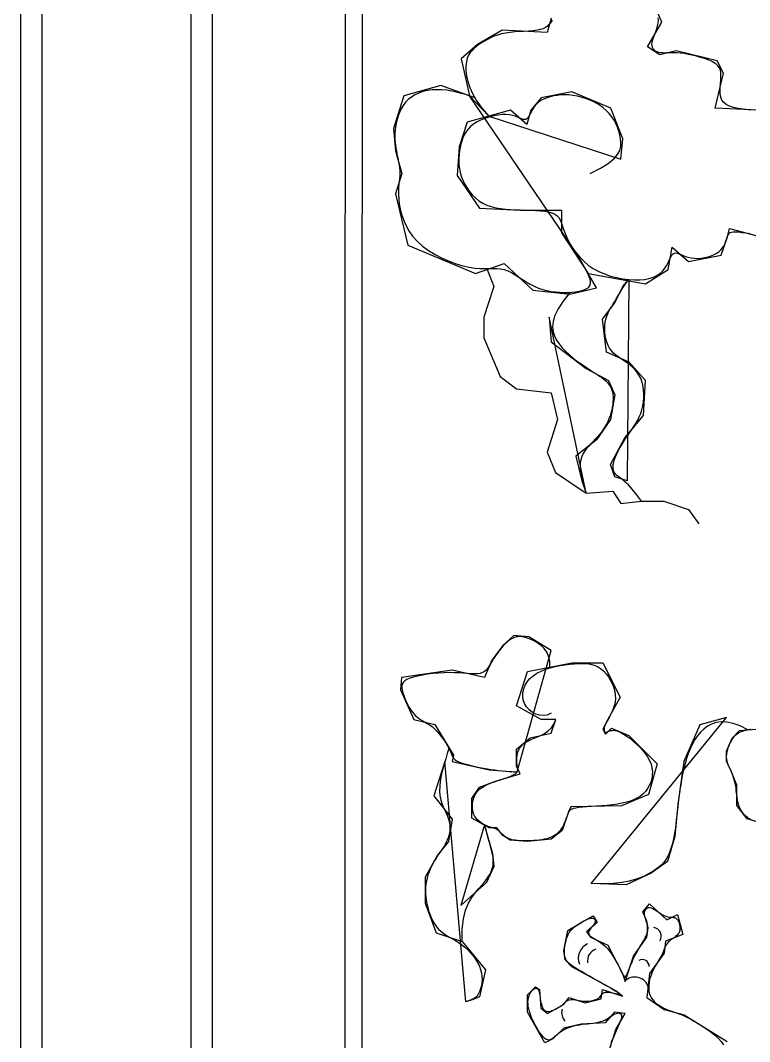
# Model space of a CAD drawing. Header units: metres. Extents: x -1226 to -815, y -1 to 952.
# Drawn here: x -1213.6 to -1082.1, y 375.6 to 559.9 of the extents above; entities that cross this region are included whole.
import ezdxf

# ---------------------------------------------------------------- set-up
doc = ezdxf.new("R2010")
doc.units = ezdxf.units.M
for name, color, linetype in [('3', 3, 'Continuous'), ('4', 4, 'Continuous'), ('7', 7, 'Continuous')]:
    doc.layers.add(name, color=color, linetype=linetype)

msp = doc.modelspace()

# ---------------------------------------------------------------- linework, layer by layer
at = {"layer": '3'}
msp.add_lwpolyline([(-1209.73, 927.22), (-1209.73, 3.01), (-832.43, 3.01), (-832.43, 939.37)], dxfattribs=at)
msp.add_lwpolyline([(-1178.93, 164.71), (-1178.93, 719.11), (-863.23, 719.11), (-863.23, 164.71)], close=True, dxfattribs=at)
msp.add_lwpolyline([(-1021.08, 677.08, -0.25), (-1041.73, 662.44, -0.06), (-1088.92, 661.95, 0.52), (-1109.94, 630.66, 0.6), (-1151.91, 606.37), (-1152.03, 280.53, 0.42), (-1135.07, 244.88, 0.48), (-1107.2, 202.03), (-934.96, 202.03, 0.48), (-907.09, 244.88, 0.42), (-890.13, 280.53), (-890.25, 606.37, 0.6), (-932.22, 630.66, 0.52), (-953.24, 661.95, -0.06), (-1000.42, 662.44, -0.25)], format="xyb", close=True, dxfattribs=at)
at = {"layer": '4'}
msp.add_lwpolyline([(-1213.58, 928.57), (-1213.58, -0.84), (-828.58, -0.84), (-828.58, 938.23)], dxfattribs=at)
msp.add_lwpolyline([(-1182.78, 160.86), (-1182.78, 722.96), (-859.38, 722.96), (-859.38, 160.86)], close=True, dxfattribs=at)
msp.add_lwpolyline([(-1021.61, 685.53, -0.34), (-1042.13, 665.5, -0.06), (-1088.77, 665.03, 0.44), (-1114.41, 636.15, 0.52), (-1154.99, 606.33), (-1155.11, 281.07, 0.39), (-1138.79, 243.03, 0.45), (-1107.35, 198.95), (-1021.08, 198.95), (-934.8, 198.95, 0.45), (-903.37, 243.03, 0.39), (-887.05, 281.07), (-887.17, 606.33, 0.52), (-927.74, 636.15, 0.44), (-953.39, 665.03, -0.06), (-1000.03, 665.5, -0.34), (-1020.55, 685.53)], format="xyb", dxfattribs=at)
at = {"layer": '7'}
for points in [[(-1080.51, 543.71), (-1088.27, 544.08), (-1086.79, 550.36), (-1087.9, 552.57), (-1095.29, 554.42), (-1098.24, 553.68), (-1100.46, 555.15), (-1097.87, 559.58), (-1099.35, 562.9)], [(-1117.82, 560.32), (-1118.56, 557.74), (-1126.69, 558.11), (-1131.12, 555.52), (-1134.07, 552.94), (-1132.6, 546.3), (-1129.09, 542.61)], [(-1081.19, 543.68), (-1082.24, 543.77), (-1083.23, 543.87), (-1084.14, 544.01), (-1084.96, 544.18), (-1085.67, 544.4), (-1086.27, 544.7), (-1086.73, 545.07), (-1087.05, 545.52), (-1087.26, 546.06), (-1087.36, 546.64), (-1087.39, 547.26), (-1087.37, 547.89), (-1087.32, 548.52), (-1087.26, 549.12), (-1087.22, 549.68), (-1087.22, 550.18), (-1087.26, 550.62), (-1087.37, 551.02), (-1087.53, 551.37), (-1087.76, 551.69), (-1088.07, 551.98), (-1088.46, 552.25), (-1088.94, 552.51), (-1089.52, 552.76), (-1090.17, 553), (-1090.89, 553.22), (-1091.63, 553.43), (-1092.39, 553.62), (-1093.14, 553.77), (-1093.87, 553.9), (-1094.55, 553.99), (-1095.16, 554.04), (-1095.71, 554.06), (-1096.21, 554.05), (-1096.66, 554.04), (-1097.06, 554.02), (-1097.44, 554.01), (-1097.79, 554.02), (-1098.12, 554.05), (-1098.43, 554.11), (-1098.73, 554.21), (-1099, 554.35), (-1099.23, 554.52), (-1099.42, 554.74), (-1099.56, 555), (-1099.64, 555.3), (-1099.66, 555.65), (-1099.6, 556.04), (-1099.48, 556.47), (-1099.33, 556.92), (-1099.15, 557.41), (-1098.96, 557.9), (-1098.79, 558.4), (-1098.65, 558.91), (-1098.55, 559.4), (-1098.51, 559.87), (-1098.54, 560.33)], [(-1117.67, 559.93), (-1117.87, 559.64), (-1118.07, 559.35), (-1118.3, 559.08), (-1118.56, 558.82), (-1118.89, 558.59), (-1119.29, 558.39), (-1119.79, 558.23), (-1120.4, 558.11), (-1121.1, 558.03), (-1121.88, 557.97), (-1122.7, 557.92), (-1123.55, 557.87), (-1124.41, 557.81), (-1125.26, 557.73), (-1126.07, 557.61), (-1126.83, 557.45), (-1127.53, 557.25), (-1128.19, 557.02), (-1128.8, 556.75), (-1129.36, 556.47), (-1129.9, 556.16), (-1130.4, 555.84), (-1130.87, 555.52), (-1131.32, 555.2), (-1131.74, 554.86), (-1132.12, 554.49), (-1132.46, 554.08), (-1132.74, 553.61), (-1132.97, 553.07), (-1133.13, 552.44), (-1133.21, 551.71), (-1133.21, 550.87), (-1133.11, 549.92), (-1132.89, 548.88), (-1132.51, 547.76), (-1131.97, 546.56), (-1131.23, 545.29), (-1130.28, 543.97), (-1129.09, 542.61), (-1105.26, 534.86), (-1104.89, 538.55), (-1107.11, 544.08), (-1114.13, 547.03), (-1119.67, 545.93), (-1121.51, 543.71), (-1122.25, 541.13), (-1125.21, 543.71), (-1132.97, 541.5), (-1134.44, 537.07), (-1134.81, 531.9), (-1130.75, 526), (-1123.36, 525.63), (-1115.97, 525.63), (-1115.97, 521.57), (-1111.17, 514.19), (-1100.83, 512.34), (-1096.76, 514.93), (-1096.03, 518.99), (-1093.07, 516.4), (-1087.16, 517.51), (-1086.05, 520.83), (-1085.68, 522.31), (-1078.66, 520.46)], [(-1131.61, 545.94), (-1131.61, 545.94), (-1132.05, 546.1), (-1132.62, 546.29), (-1133.3, 546.51), (-1134.07, 546.73), (-1134.9, 546.95), (-1135.78, 547.13), (-1136.68, 547.28), (-1137.58, 547.37), (-1138.47, 547.39), (-1139.34, 547.35), (-1140.18, 547.23), (-1140.97, 547.04), (-1141.72, 546.78), (-1142.42, 546.46), (-1143.05, 546.07), (-1143.62, 545.62), (-1144.11, 545.11), (-1144.54, 544.54), (-1144.9, 543.93), (-1145.2, 543.3), (-1145.44, 542.65), (-1145.64, 541.99), (-1145.79, 541.33), (-1145.9, 540.7), (-1145.97, 540.09), (-1146.02, 539.51), (-1146.03, 538.94), (-1146.02, 538.4), (-1145.99, 537.87), (-1145.93, 537.35), (-1145.86, 536.84), (-1145.77, 536.33), (-1145.68, 535.83), (-1145.57, 535.32), (-1145.47, 534.81), (-1145.37, 534.31), (-1145.29, 533.81), (-1145.22, 533.31), (-1145.17, 532.82), (-1145.16, 532.33), (-1145.17, 531.85), (-1145.21, 531.36), (-1145.26, 530.86), (-1145.32, 530.32), (-1145.36, 529.74), (-1145.39, 529.12), (-1145.39, 528.43), (-1145.34, 527.66), (-1145.24, 526.81), (-1145.08, 525.9), (-1144.84, 524.93), (-1144.51, 523.94), (-1144.08, 522.93), (-1143.52, 521.93), (-1142.84, 520.96), (-1142.02, 520.03), (-1141.04, 519.17), (-1139.95, 518.37), (-1138.76, 517.65), (-1137.52, 517), (-1136.26, 516.45), (-1135, 515.99), (-1133.79, 515.62), (-1132.66, 515.36), (-1131.63, 515.2), (-1130.69, 515.13), (-1129.84, 515.11), (-1129.05, 515.12), (-1128.32, 515.13), (-1127.63, 515.13), (-1126.97, 515.07), (-1126.32, 514.93), (-1125.67, 514.7), (-1125.02, 514.38), (-1124.36, 514), (-1123.7, 513.58), (-1123.02, 513.14), (-1122.33, 512.71), (-1121.63, 512.29), (-1120.9, 511.91), (-1120.15, 511.6), (-1119.38, 511.34), (-1118.61, 511.14), (-1117.83, 510.99), (-1117.05, 510.89), (-1116.28, 510.82), (-1115.53, 510.8), (-1114.8, 510.81), (-1114.1, 510.84), (-1113.44, 510.91), (-1112.83, 511.01), (-1112.28, 511.15), (-1111.8, 511.32), (-1111.39, 511.53), (-1111.08, 511.78), (-1110.86, 512.07), (-1110.76, 512.4), (-1110.76, 512.81), (-1110.88, 513.29), (-1111.11, 513.89), (-1111.46, 514.61), (-1111.92, 515.48), (-1112.5, 516.52), (-1113.21, 517.75), (-1132.6, 546.3), (-1137.77, 548.14), (-1144.42, 546.3), (-1146.27, 540.39), (-1145.9, 536.33), (-1144.79, 532.27), (-1145.9, 528.58), (-1143.68, 519.36), (-1131.49, 514.19), (-1126.32, 516.04), (-1121.15, 511.24), (-1114.5, 510.5), (-1109.69, 511.61), (-1111.17, 514.19), (-1113.21, 517.75)], [(-1110.8, 532.27), (-1110.8, 532.27), (-1108.97, 533.21), (-1107.57, 534.08), (-1106.57, 534.91), (-1105.9, 535.69), (-1105.49, 536.43), (-1105.31, 537.15), (-1105.28, 537.85), (-1105.35, 538.55), (-1105.48, 539.24), (-1105.65, 539.92), (-1105.88, 540.6), (-1106.16, 541.26), (-1106.5, 541.9), (-1106.9, 542.52), (-1107.37, 543.1), (-1107.91, 543.65), (-1108.52, 544.16), (-1109.2, 544.63), (-1109.92, 545.05), (-1110.69, 545.42), (-1111.48, 545.74), (-1112.28, 546), (-1113.09, 546.21), (-1113.88, 546.36), (-1114.65, 546.44), (-1115.4, 546.47), (-1116.11, 546.44), (-1116.79, 546.37), (-1117.43, 546.26), (-1118.02, 546.12), (-1118.56, 545.94), (-1119.05, 545.74), (-1119.49, 545.53), (-1119.87, 545.3), (-1120.2, 545.05), (-1120.49, 544.79), (-1120.74, 544.52), (-1120.97, 544.24), (-1121.16, 543.95), (-1121.33, 543.65), (-1121.48, 543.35), (-1121.63, 543.06), (-1121.77, 542.78), (-1121.91, 542.52), (-1122.06, 542.31), (-1122.22, 542.14), (-1122.41, 542.03), (-1122.62, 541.99), (-1122.87, 542.03), (-1123.16, 542.13), (-1123.49, 542.27), (-1123.88, 542.43), (-1124.32, 542.59), (-1124.81, 542.74), (-1125.38, 542.86), (-1126.01, 542.91), (-1126.71, 542.9), (-1127.47, 542.82), (-1128.26, 542.67), (-1129.06, 542.46), (-1129.84, 542.2), (-1130.6, 541.88), (-1131.3, 541.53), (-1131.92, 541.13), (-1132.45, 540.7), (-1132.89, 540.23), (-1133.26, 539.74), (-1133.55, 539.22), (-1133.79, 538.68), (-1133.98, 538.12), (-1134.13, 537.54), (-1134.26, 536.95), (-1134.37, 536.34), (-1134.45, 535.73), (-1134.5, 535.1), (-1134.51, 534.46), (-1134.49, 533.8), (-1134.41, 533.14), (-1134.27, 532.47), (-1134.07, 531.78), (-1133.81, 531.09), (-1133.48, 530.39), (-1133.08, 529.71), (-1132.62, 529.05), (-1132.1, 528.43), (-1131.52, 527.86), (-1130.89, 527.36), (-1130.2, 526.92), (-1129.46, 526.57), (-1128.67, 526.3), (-1127.84, 526.09), (-1126.99, 525.94), (-1126.1, 525.83), (-1125.2, 525.76), (-1124.28, 525.72), (-1123.36, 525.69), (-1122.44, 525.67), (-1121.53, 525.65), (-1120.66, 525.61), (-1119.82, 525.55), (-1119.04, 525.47), (-1118.34, 525.35), (-1117.72, 525.18), (-1117.2, 524.95), (-1116.8, 524.67), (-1116.48, 524.32), (-1116.23, 523.91), (-1116.03, 523.45), (-1115.84, 522.92), (-1115.66, 522.34), (-1115.44, 521.71), (-1115.17, 521.02), (-1114.84, 520.28), (-1114.42, 519.51), (-1113.93, 518.72), (-1113.36, 517.93), (-1112.7, 517.15), (-1111.97, 516.42), (-1111.15, 515.73), (-1110.25, 515.11), (-1109.26, 514.58), (-1108.21, 514.13), (-1107.12, 513.76), (-1106.01, 513.47), (-1104.91, 513.27), (-1103.84, 513.13), (-1102.82, 513.07), (-1101.87, 513.08), (-1101.02, 513.16), (-1100.26, 513.31), (-1099.59, 513.51), (-1099, 513.76), (-1098.48, 514.06), (-1098.03, 514.4), (-1097.65, 514.77), (-1097.32, 515.17), (-1097.04, 515.6), (-1096.81, 516.03), (-1096.6, 516.45), (-1096.42, 516.85), (-1096.24, 517.21), (-1096.06, 517.51), (-1095.87, 517.74), (-1095.66, 517.88), (-1095.41, 517.92), (-1095.12, 517.88), (-1094.8, 517.78), (-1094.44, 517.63), (-1094.04, 517.46), (-1093.59, 517.29), (-1093.11, 517.14), (-1092.58, 517.02), (-1092, 516.96), (-1091.4, 516.95), (-1090.78, 516.99), (-1090.15, 517.08), (-1089.54, 517.22), (-1088.97, 517.4), (-1088.43, 517.62), (-1087.96, 517.88), (-1087.56, 518.17), (-1087.22, 518.49), (-1086.95, 518.83), (-1086.72, 519.18), (-1086.54, 519.53), (-1086.39, 519.88), (-1086.27, 520.21), (-1086.17, 520.53), (-1086.08, 520.81), (-1085.99, 521.06), (-1085.88, 521.28), (-1085.74, 521.46), (-1085.56, 521.6), (-1085.31, 521.7), (-1084.99, 521.75), (-1084.57, 521.76), (-1084.06, 521.71), (-1083.45, 521.63), (-1082.75, 521.53), (-1081.96, 521.42)], [(-1129.44, 515.11), (-1128.17, 511.86), (-1130.02, 506.32), (-1130.02, 502.63), (-1127.06, 495.62), (-1124.11, 493.41), (-1117.83, 492.67), (-1116.72, 487.87), (-1118.57, 481.97), (-1117.09, 478.28), (-1111.55, 474.59), (-1106.75, 474.96), (-1105.27, 472.74), (-1101.57, 473.11), (-1097.51, 473.11), (-1093.08, 471.63), (-1091.23, 469.05)], [(-1101.57, 473.11), (-1101.57, 473.11), (-1102.48, 474.34), (-1103.25, 475.31), (-1103.92, 476.05), (-1104.48, 476.59), (-1104.95, 476.99), (-1105.34, 477.29), (-1105.67, 477.52), (-1105.95, 477.72), (-1106.18, 477.94), (-1106.37, 478.18), (-1106.52, 478.44), (-1106.62, 478.72), (-1106.68, 479.04), (-1106.69, 479.38), (-1106.65, 479.76), (-1106.56, 480.18), (-1106.42, 480.64), (-1106.23, 481.13), (-1106, 481.65), (-1105.74, 482.19), (-1105.44, 482.74), (-1105.12, 483.31), (-1104.77, 483.87), (-1104.41, 484.43), (-1104.03, 484.98), (-1103.65, 485.52), (-1103.28, 486.06), (-1102.91, 486.61), (-1102.57, 487.17), (-1102.24, 487.75), (-1101.95, 488.35), (-1101.7, 488.98), (-1101.49, 489.64), (-1101.33, 490.33), (-1101.22, 491.03), (-1101.15, 491.73), (-1101.14, 492.43), (-1101.17, 493.11), (-1101.25, 493.77), (-1101.39, 494.39), (-1101.58, 494.97), (-1101.81, 495.5), (-1102.09, 496), (-1102.41, 496.45), (-1102.76, 496.87), (-1103.14, 497.26), (-1103.55, 497.62), (-1103.98, 497.96), (-1104.42, 498.27), (-1104.88, 498.57), (-1105.33, 498.87), (-1105.78, 499.18), (-1106.2, 499.51), (-1106.61, 499.87), (-1106.98, 500.27), (-1107.3, 500.73), (-1107.57, 501.24), (-1107.8, 501.8), (-1107.97, 502.4), (-1108.09, 503.03), (-1108.17, 503.66), (-1108.19, 504.28), (-1108.17, 504.89), (-1108.1, 505.46), (-1107.99, 505.99), (-1107.83, 506.49), (-1107.64, 506.95), (-1107.42, 507.4), (-1107.18, 507.83), (-1106.92, 508.27), (-1106.65, 508.7), (-1106.38, 509.15), (-1106.1, 509.62), (-1105.82, 510.11), (-1105.53, 510.62), (-1105.23, 511.13), (-1104.91, 511.64), (-1104.58, 512.15), (-1104.22, 512.65), (-1103.84, 513.13), (-1104.16, 476.8), (-1106.38, 477.54), (-1107.12, 479.75), (-1104.53, 484.55), (-1101.2, 488.61), (-1100.84, 494.88), (-1103.79, 498.2), (-1107.85, 500.05), (-1108.59, 505.95), (-1106.38, 508.91), (-1104.9, 511.86), (-1103.84, 513.13)], [(-1114.45, 510.83), (-1114.45, 510.83), (-1115.68, 509.24), (-1116.57, 507.85), (-1117.17, 506.62), (-1117.5, 505.54), (-1117.6, 504.58), (-1117.5, 503.72), (-1117.25, 502.94), (-1116.87, 502.2), (-1116.4, 501.5), (-1115.86, 500.83), (-1115.26, 500.19), (-1114.62, 499.59), (-1113.94, 499.02), (-1113.26, 498.48), (-1112.58, 497.99), (-1111.92, 497.53), (-1111.29, 497.11), (-1110.7, 496.72), (-1110.14, 496.37), (-1109.62, 496.04), (-1109.15, 495.72), (-1108.71, 495.42), (-1108.32, 495.12), (-1107.98, 494.82), (-1107.68, 494.52), (-1107.42, 494.21), (-1107.21, 493.88), (-1107.03, 493.55), (-1106.89, 493.19), (-1106.79, 492.82), (-1106.72, 492.42), (-1106.68, 491.99), (-1106.68, 491.54), (-1106.7, 491.07), (-1106.74, 490.57), (-1106.82, 490.06), (-1106.93, 489.55), (-1107.07, 489.03), (-1107.23, 488.51), (-1107.42, 487.99), (-1107.65, 487.49), (-1107.89, 487), (-1108.17, 486.52), (-1108.47, 486.06), (-1108.79, 485.6), (-1109.14, 485.16), (-1109.5, 484.73), (-1109.89, 484.3), (-1110.28, 483.89), (-1110.69, 483.49), (-1111.08, 483.07), (-1111.46, 482.64), (-1111.8, 482.19), (-1112.1, 481.71), (-1112.34, 481.19), (-1112.5, 480.61), (-1112.59, 479.99), (-1112.6, 479.31), (-1112.54, 478.59), (-1112.43, 477.83), (-1112.26, 477.04), (-1112.06, 476.24), (-1111.82, 475.42), (-1111.55, 474.59), (-1118.2, 506.32), (-1117.83, 501.9), (-1111.55, 497.1), (-1107.48, 494.88), (-1106.38, 492.3), (-1107.12, 487.87), (-1109.7, 484.18), (-1113.4, 481.23), (-1112.29, 476.8), (-1111.55, 474.59)], [(-1118.1, 443.2), (-1118.1, 443.2), (-1118.11, 444.24), (-1118.3, 445.14), (-1118.64, 445.89), (-1119.08, 446.52), (-1119.61, 447.04), (-1120.18, 447.46), (-1120.76, 447.8), (-1121.33, 448.08), (-1121.84, 448.29), (-1122.31, 448.46), (-1122.74, 448.58), (-1123.14, 448.65), (-1123.5, 448.68), (-1123.83, 448.67), (-1124.15, 448.62), (-1124.44, 448.54), (-1124.73, 448.43), (-1125.01, 448.29), (-1125.28, 448.12), (-1125.54, 447.92), (-1125.8, 447.71), (-1126.06, 447.47), (-1126.31, 447.22), (-1126.56, 446.95), (-1126.81, 446.66), (-1127.06, 446.36), (-1127.31, 446.05), (-1127.55, 445.73), (-1127.79, 445.4), (-1128.02, 445.06), (-1128.24, 444.71), (-1128.45, 444.35), (-1128.66, 443.99), (-1128.86, 443.62), (-1129.08, 443.28), (-1129.31, 442.95), (-1129.58, 442.65), (-1129.88, 442.4), (-1130.23, 442.19), (-1130.64, 442.05), (-1131.12, 441.97), (-1131.67, 441.95), (-1132.28, 441.97), (-1132.96, 442.01), (-1133.7, 442.07), (-1134.49, 442.13), (-1135.34, 442.18), (-1136.25, 442.2), (-1137.21, 442.18), (-1138.19, 442.12), (-1139.18, 442.03), (-1140.14, 441.9), (-1141.07, 441.75), (-1141.93, 441.57), (-1142.69, 441.37), (-1143.34, 441.16), (-1143.86, 440.93), (-1144.25, 440.68), (-1144.52, 440.41), (-1144.7, 440.11), (-1144.78, 439.78), (-1144.78, 439.42), (-1144.72, 439.01), (-1144.6, 438.56), (-1144.44, 438.07), (-1144.25, 437.54), (-1144.01, 436.99), (-1143.74, 436.44), (-1143.44, 435.9), (-1143.11, 435.38), (-1142.76, 434.91), (-1142.38, 434.48), (-1141.98, 434.13), (-1141.56, 433.82), (-1141.13, 433.55), (-1140.69, 433.29), (-1140.24, 433.03), (-1139.79, 432.76), (-1139.33, 432.44), (-1138.89, 432.07), (-1138.45, 431.64), (-1138.02, 431.14), (-1137.61, 430.61), (-1137.22, 430.07), (-1136.87, 429.51), (-1136.56, 428.98), (-1136.29, 428.48), (-1136.06, 428.03), (-1135.89, 427.65), (-1135.76, 427.32), (-1135.64, 427.05), (-1135.51, 426.82), (-1135.36, 426.61), (-1135.16, 426.43), (-1134.9, 426.27), (-1134.54, 426.1), (-1134.09, 425.93), (-1133.54, 425.76), (-1132.92, 425.58), (-1132.25, 425.41), (-1131.54, 425.25), (-1130.8, 425.09), (-1130.07, 424.95), (-1129.34, 424.82), (-1128.65, 424.71), (-1127.98, 424.62), (-1127.32, 424.54), (-1126.67, 424.47), (-1126.02, 424.41), (-1125.36, 424.36), (-1124.69, 424.31), (-1123.99, 424.26), (-1117.87, 446.2), (-1121.88, 448.65), (-1124.56, 448.87), (-1126.56, 447.09), (-1128.56, 444.42), (-1129.9, 441.31), (-1135.69, 442.64), (-1144.83, 441.31), (-1145.05, 439.08), (-1142.6, 433.74), (-1138.81, 432.85), (-1135.47, 427.29), (-1135.69, 426.18), (-1129.01, 424.62), (-1125.89, 424.4), (-1123.99, 424.26)], [(-1117.87, 434.85), (-1117.87, 434.85), (-1118.56, 434.54), (-1119.26, 434.43), (-1119.97, 434.49), (-1120.64, 434.7), (-1121.27, 435.04), (-1121.84, 435.49), (-1122.31, 436.02), (-1122.66, 436.62), (-1122.89, 437.25), (-1122.98, 437.92), (-1122.95, 438.59), (-1122.8, 439.26), (-1122.54, 439.92), (-1122.16, 440.54), (-1121.68, 441.12), (-1121.1, 441.64), (-1120.43, 442.09), (-1119.68, 442.48), (-1118.87, 442.8), (-1118.02, 443.07), (-1117.14, 443.29), (-1116.25, 443.47), (-1115.36, 443.61), (-1114.49, 443.72), (-1113.66, 443.8), (-1112.87, 443.85), (-1112.12, 443.86), (-1111.4, 443.82), (-1110.73, 443.71), (-1110.09, 443.54), (-1109.49, 443.28), (-1108.92, 442.94), (-1108.4, 442.5), (-1107.92, 441.99), (-1107.49, 441.41), (-1107.12, 440.78), (-1106.81, 440.12), (-1106.56, 439.45), (-1106.39, 438.77), (-1106.29, 438.12), (-1106.27, 437.5), (-1106.33, 436.91), (-1106.44, 436.36), (-1106.6, 435.84), (-1106.78, 435.35), (-1106.99, 434.91), (-1107.2, 434.49), (-1107.4, 434.11), (-1107.59, 433.77), (-1107.75, 433.46), (-1107.89, 433.17), (-1108.02, 432.92), (-1108.12, 432.68), (-1108.2, 432.47), (-1108.26, 432.28), (-1108.29, 432.11), (-1108.31, 431.95), (-1108.31, 431.81), (-1108.29, 431.68), (-1108.25, 431.58), (-1108.2, 431.49), (-1108.13, 431.44), (-1108.05, 431.41), (-1107.96, 431.4), (-1107.86, 431.43), (-1107.74, 431.48), (-1107.61, 431.55), (-1107.46, 431.62), (-1107.29, 431.68), (-1107.09, 431.74), (-1106.87, 431.77), (-1106.62, 431.78), (-1106.34, 431.74), (-1106.03, 431.67), (-1105.69, 431.55), (-1105.31, 431.39), (-1104.91, 431.17), (-1104.47, 430.91), (-1104, 430.59), (-1103.5, 430.22), (-1102.98, 429.79), (-1102.43, 429.3), (-1101.89, 428.77), (-1101.37, 428.2), (-1100.89, 427.6), (-1100.46, 426.97), (-1100.1, 426.32), (-1099.83, 425.66), (-1099.66, 424.99), (-1099.58, 424.32), (-1099.6, 423.66), (-1099.7, 423.01), (-1099.88, 422.39), (-1100.14, 421.81), (-1100.45, 421.26), (-1100.83, 420.76), (-1101.26, 420.31), (-1101.75, 419.92), (-1102.29, 419.58), (-1102.88, 419.28), (-1103.54, 419.02), (-1104.26, 418.8), (-1105.04, 418.61), (-1105.88, 418.46), (-1106.79, 418.33), (-1107.73, 418.23), (-1108.7, 418.15), (-1109.65, 418.08), (-1110.57, 418.01), (-1111.43, 417.95), (-1112.2, 417.9), (-1112.86, 417.83), (-1113.39, 417.75), (-1113.81, 417.67), (-1114.13, 417.56), (-1114.36, 417.43), (-1114.54, 417.28), (-1114.67, 417.1), (-1114.77, 416.89), (-1114.87, 416.64), (-1114.97, 416.36), (-1115.08, 416.05), (-1115.21, 415.72), (-1115.34, 415.37), (-1115.49, 415.02), (-1115.65, 414.67), (-1115.83, 414.33), (-1116.02, 414.01), (-1116.22, 413.72), (-1116.44, 413.45), (-1116.68, 413.21), (-1116.93, 412.99), (-1117.22, 412.8), (-1117.53, 412.63), (-1117.87, 412.47), (-1118.24, 412.34), (-1118.65, 412.22), (-1119.08, 412.12), (-1119.54, 412.04), (-1120.01, 411.97), (-1120.49, 411.91), (-1120.97, 411.87), (-1121.45, 411.84), (-1121.92, 411.82), (-1122.37, 411.81), (-1122.8, 411.81), (-1123.21, 411.83), (-1123.6, 411.85), (-1123.97, 411.88), (-1124.32, 411.93), (-1124.63, 411.98), (-1124.93, 412.04), (-1125.19, 412.12), (-1125.43, 412.2), (-1125.65, 412.3), (-1125.85, 412.4), (-1126.03, 412.51), (-1126.21, 412.63), (-1126.37, 412.76), (-1126.52, 412.9), (-1126.67, 413.04), (-1126.82, 413.18), (-1126.97, 413.33), (-1127.12, 413.47), (-1127.26, 413.61), (-1127.41, 413.73), (-1127.56, 413.84), (-1127.71, 413.94), (-1127.87, 414.01), (-1128.03, 414.07), (-1128.2, 414.12), (-1128.38, 414.17), (-1128.58, 414.22), (-1128.8, 414.28), (-1129.04, 414.36), (-1129.31, 414.46), (-1129.6, 414.58), (-1129.91, 414.73), (-1130.23, 414.91), (-1130.54, 415.12), (-1130.85, 415.36), (-1131.13, 415.62), (-1131.39, 415.92), (-1131.61, 416.24), (-1131.78, 416.58), (-1131.91, 416.95), (-1131.99, 417.33), (-1132.04, 417.72), (-1132.05, 418.12), (-1132.03, 418.5), (-1131.98, 418.88), (-1131.91, 419.24), (-1131.81, 419.58), (-1131.7, 419.89), (-1131.56, 420.18), (-1131.4, 420.45), (-1131.22, 420.7), (-1131.01, 420.93), (-1130.79, 421.15), (-1130.53, 421.35), (-1130.26, 421.54), (-1129.95, 421.72), (-1129.63, 421.89), (-1129.28, 422.04), (-1128.91, 422.2), (-1128.51, 422.35), (-1128.08, 422.5), (-1127.64, 422.65), (-1127.17, 422.81), (-1126.69, 422.96), (-1126.21, 423.12), (-1125.74, 423.29), (-1125.31, 423.45), (-1124.91, 423.62), (-1124.57, 423.78), (-1124.3, 423.95), (-1124.1, 424.12), (-1123.97, 424.29), (-1123.89, 424.47), (-1123.87, 424.65), (-1123.88, 424.86), (-1123.91, 425.08), (-1123.95, 425.32), (-1124, 425.58), (-1124.03, 425.87), (-1124.06, 426.19), (-1124.06, 426.52), (-1124.04, 426.86), (-1124, 427.2), (-1123.94, 427.55), (-1123.84, 427.89), (-1123.7, 428.22), (-1123.53, 428.53), (-1123.32, 428.82), (-1123.06, 429.1), (-1122.77, 429.37), (-1122.43, 429.62), (-1122.04, 429.85), (-1121.6, 430.08), (-1121.12, 430.29), (-1120.59, 430.5), (-1120.03, 430.72), (-1119.45, 430.98), (-1118.88, 431.31), (-1118.33, 431.72), (-1117.81, 432.25), (-1117.36, 432.91), (-1116.98, 433.74), (-1119.65, 433.74), (-1124.11, 436.19), (-1122.1, 442.42), (-1114.09, 443.98), (-1108.52, 443.98), (-1105.4, 437.75), (-1107.63, 433.74), (-1108.52, 431.96), (-1108.07, 431.07), (-1106.96, 432.18), (-1103.84, 430.85), (-1098.71, 425.73), (-1100.27, 420.17), (-1105.17, 418.16), (-1114.31, 417.94), (-1114.75, 417.05), (-1115.87, 413.71), (-1117.87, 412.16), (-1122.1, 411.71), (-1125.22, 411.93), (-1126.56, 412.82), (-1127.67, 414.16), (-1129.01, 414.16), (-1132.13, 415.94), (-1132.13, 419.5), (-1130.79, 421.5), (-1127.9, 422.61), (-1123.44, 423.95), (-1124.11, 425.29), (-1124.11, 428.4), (-1121.66, 430.4), (-1117.87, 431.29), (-1116.98, 433.74)], [(-1082.39, 431.85), (-1082.39, 431.85), (-1083.77, 432.56), (-1085.01, 433.03), (-1086.14, 433.27), (-1087.16, 433.31), (-1088.08, 433.18), (-1088.9, 432.91), (-1089.64, 432.5), (-1090.31, 432.01), (-1090.91, 431.43), (-1091.44, 430.79), (-1091.92, 430.1), (-1092.35, 429.35), (-1092.73, 428.55), (-1093.07, 427.72), (-1093.36, 426.86), (-1093.63, 425.97), (-1093.86, 425.07), (-1094.07, 424.16), (-1094.26, 423.24), (-1094.42, 422.32), (-1094.56, 421.41), (-1094.69, 420.51), (-1094.81, 419.63), (-1094.91, 418.77), (-1095.01, 417.94), (-1095.1, 417.13), (-1095.18, 416.36), (-1095.27, 415.61), (-1095.36, 414.88), (-1095.45, 414.18), (-1095.55, 413.5), (-1095.66, 412.84), (-1095.79, 412.21), (-1095.92, 411.6), (-1096.08, 411.01), (-1096.24, 410.45), (-1096.43, 409.91), (-1096.64, 409.41), (-1096.87, 408.94), (-1097.12, 408.51), (-1097.4, 408.12), (-1097.71, 407.75), (-1098.05, 407.41), (-1098.43, 407.08), (-1098.85, 406.77), (-1099.32, 406.45), (-1099.84, 406.14), (-1100.42, 405.82), (-1101.06, 405.48), (-1101.81, 405.14), (-1102.69, 404.83), (-1103.76, 404.54), (-1105.05, 404.32), (-1106.6, 404.16), (-1108.46, 404.1), (-1110.66, 404.14), (-1086.24, 434.11), (-1091.02, 432.78), (-1093.94, 426.15), (-1095, 418.46), (-1095.53, 412.62), (-1096.86, 408.11), (-1099.78, 405.99), (-1104.29, 403.87), (-1110.66, 404.14)], [(-1080.66, 415.28), (-1082.52, 415.81), (-1084.38, 418.19), (-1084.38, 421.91), (-1085.44, 424.56), (-1086.24, 426.15), (-1086.24, 428.01), (-1085.18, 430.39), (-1083.85, 431.72), (-1080.93, 431.98)], [(-1081.82, 415.69), (-1082.06, 415.81), (-1082.29, 415.95), (-1082.52, 416.12), (-1082.75, 416.31), (-1082.98, 416.54), (-1083.2, 416.79), (-1083.41, 417.07), (-1083.61, 417.37), (-1083.78, 417.69), (-1083.94, 418.04), (-1084.07, 418.41), (-1084.17, 418.8), (-1084.25, 419.21), (-1084.31, 419.63), (-1084.36, 420.05), (-1084.41, 420.48), (-1084.45, 420.91), (-1084.5, 421.32), (-1084.56, 421.73), (-1084.63, 422.12), (-1084.72, 422.49), (-1084.82, 422.85), (-1084.93, 423.19), (-1085.04, 423.51), (-1085.16, 423.82), (-1085.28, 424.11), (-1085.4, 424.38), (-1085.51, 424.64), (-1085.62, 424.88), (-1085.72, 425.11), (-1085.82, 425.34), (-1085.91, 425.55), (-1085.98, 425.77), (-1086.05, 425.98), (-1086.11, 426.19), (-1086.15, 426.41), (-1086.18, 426.63), (-1086.2, 426.86), (-1086.2, 427.09), (-1086.19, 427.33), (-1086.16, 427.58), (-1086.12, 427.83), (-1086.06, 428.09), (-1085.99, 428.36), (-1085.9, 428.64), (-1085.79, 428.91), (-1085.68, 429.19), (-1085.55, 429.46), (-1085.42, 429.72), (-1085.28, 429.98), (-1085.13, 430.22), (-1084.98, 430.44), (-1084.82, 430.65), (-1084.65, 430.84), (-1084.47, 431.01), (-1084.28, 431.17), (-1084.07, 431.31), (-1083.84, 431.43), (-1083.58, 431.54), (-1083.31, 431.63), (-1083.01, 431.72), (-1082.71, 431.79), (-1082.41, 431.86), (-1082.12, 431.94), (-1081.84, 432.03)], [(-1136.29, 428.48), (-1136.29, 428.48), (-1136.58, 427.58), (-1136.87, 426.63), (-1137.16, 425.63), (-1137.43, 424.62), (-1137.66, 423.61), (-1137.84, 422.63), (-1137.95, 421.68), (-1137.98, 420.8), (-1137.91, 419.99), (-1137.76, 419.25), (-1137.56, 418.57), (-1137.32, 417.94), (-1137.05, 417.36), (-1136.79, 416.8), (-1136.56, 416.27), (-1136.36, 415.75), (-1136.23, 415.24), (-1136.15, 414.73), (-1136.12, 414.24), (-1136.14, 413.75), (-1136.2, 413.28), (-1136.3, 412.82), (-1136.43, 412.39), (-1136.58, 411.97), (-1136.76, 411.58), (-1136.96, 411.2), (-1137.17, 410.84), (-1137.4, 410.49), (-1137.64, 410.13), (-1137.88, 409.77), (-1138.14, 409.4), (-1138.4, 409), (-1138.67, 408.59), (-1138.93, 408.15), (-1139.19, 407.69), (-1139.44, 407.21), (-1139.67, 406.72), (-1139.88, 406.21), (-1140.07, 405.68), (-1140.22, 405.15), (-1140.34, 404.6), (-1140.43, 404.04), (-1140.49, 403.47), (-1140.51, 402.89), (-1140.49, 402.3), (-1140.45, 401.7), (-1140.37, 401.09), (-1140.26, 400.47), (-1140.12, 399.84), (-1139.95, 399.21), (-1139.74, 398.59), (-1139.49, 397.98), (-1139.21, 397.39), (-1138.9, 396.84), (-1138.54, 396.33), (-1138.14, 395.87), (-1137.71, 395.47), (-1137.23, 395.11), (-1136.73, 394.78), (-1136.2, 394.47), (-1135.66, 394.16), (-1135.11, 393.83), (-1134.54, 393.48), (-1133.99, 393.09), (-1133.43, 392.65), (-1132.9, 392.16), (-1132.39, 391.62), (-1131.92, 391.06), (-1131.49, 390.46), (-1131.11, 389.85), (-1130.8, 389.23), (-1130.57, 388.6), (-1130.42, 387.98), (-1130.33, 387.37), (-1130.32, 386.78), (-1130.36, 386.21), (-1130.44, 385.68), (-1130.57, 385.19), (-1130.72, 384.75), (-1130.89, 384.38), (-1131.07, 384.06), (-1131.26, 383.8), (-1131.48, 383.58), (-1131.74, 383.4), (-1132.03, 383.24), (-1132.38, 383.09), (-1132.78, 382.94), (-1133.24, 382.78), (-1137.03, 426.18), (-1139.03, 419.94), (-1135.69, 415.72), (-1136.36, 411.71), (-1138.37, 409.26), (-1140.59, 405.26), (-1140.59, 400.58), (-1138.59, 395.24), (-1133.91, 393.68), (-1129.68, 388.57), (-1130.79, 383.67), (-1131.91, 383.23), (-1133.24, 382.78)], [(-1133.91, 393.68), (-1133.91, 393.68), (-1133.88, 395.91), (-1133.65, 397.77), (-1133.27, 399.31), (-1132.76, 400.58), (-1132.18, 401.62), (-1131.57, 402.47), (-1130.96, 403.18), (-1130.4, 403.79), (-1129.92, 404.34), (-1129.53, 404.85), (-1129.2, 405.31), (-1128.94, 405.73), (-1128.73, 406.12), (-1128.58, 406.48), (-1128.46, 406.82), (-1128.38, 407.15), (-1128.32, 407.46), (-1128.29, 407.78), (-1128.28, 408.1), (-1128.29, 408.43), (-1128.33, 408.78), (-1128.39, 409.17), (-1128.48, 409.59), (-1128.58, 410.06), (-1128.71, 410.58), (-1128.86, 411.14), (-1129.02, 411.73), (-1129.19, 412.34), (-1129.37, 412.96), (-1129.54, 413.57), (-1129.72, 414.16), (-1129.88, 414.72), (-1134.13, 400.14), (-1129.46, 404.37), (-1128.12, 407.26), (-1128.34, 409.48), (-1129.46, 413.27), (-1129.88, 414.72)], [(-1107.37, 373.91), (-1106.17, 377.77), (-1104.47, 380.67), (-1106.41, 380.91), (-1108.1, 378.98), (-1112.45, 378.74), (-1115.59, 378.01), (-1117.53, 376.08), (-1118.98, 375.36), (-1122.12, 380.91), (-1122.12, 384.05), (-1120.67, 385.5), (-1119.94, 385.02), (-1119.7, 381.64), (-1118.49, 380.67), (-1116.32, 381.88), (-1115.59, 382.36), (-1114.63, 383.57), (-1111.72, 382.6), (-1108.82, 383.33), (-1108.58, 385.02), (-1104.96, 383.81), (-1106.17, 384.78), (-1114.14, 389.12), (-1115.35, 390.33), (-1115.59, 392.02), (-1114.87, 395.64), (-1112.45, 397.09), (-1110.27, 398.3), (-1109.55, 397.09), (-1111.48, 395.4), (-1110.76, 394.43), (-1107.62, 392.98), (-1104.96, 387.91), (-1104.47, 386.47), (-1103.02, 391.05), (-1100.61, 394.43), (-1100.37, 396.12), (-1100.61, 397.33), (-1101.33, 399.02), (-1100.12, 400.47), (-1096.98, 397.57), (-1095.05, 398.54), (-1094.08, 394.92), (-1097.22, 393.71), (-1097.47, 391.54), (-1100.12, 387.91), (-1100.61, 383.57), (-1097.47, 381.4), (-1093.84, 380.43), (-1091.18, 378.74), (-1086.11, 375.6)], [(-1107.03, 375.42), (-1106.82, 375.86), (-1106.62, 376.3), (-1106.44, 376.74), (-1106.26, 377.18), (-1106.09, 377.61), (-1105.9, 378.03), (-1105.72, 378.42), (-1105.54, 378.8), (-1105.39, 379.15), (-1105.25, 379.47), (-1105.15, 379.76), (-1105.09, 380.01), (-1105.08, 380.23), (-1105.12, 380.4), (-1105.21, 380.54), (-1105.34, 380.63), (-1105.51, 380.69), (-1105.7, 380.71), (-1105.92, 380.69), (-1106.14, 380.64), (-1106.37, 380.55), (-1106.59, 380.43), (-1106.82, 380.28), (-1107.06, 380.11), (-1107.3, 379.94), (-1107.57, 379.75), (-1107.86, 379.58), (-1108.18, 379.41), (-1108.54, 379.26), (-1108.94, 379.14), (-1109.37, 379.04), (-1109.83, 378.95), (-1110.3, 378.89), (-1110.79, 378.82), (-1111.28, 378.77), (-1111.77, 378.72), (-1112.25, 378.66), (-1112.71, 378.59), (-1113.15, 378.52), (-1113.57, 378.44), (-1113.97, 378.34), (-1114.35, 378.23), (-1114.72, 378.11), (-1115.06, 377.97), (-1115.39, 377.81), (-1115.7, 377.64), (-1115.99, 377.45), (-1116.26, 377.25), (-1116.52, 377.05), (-1116.77, 376.85), (-1117, 376.65), (-1117.23, 376.46), (-1117.44, 376.28), (-1117.65, 376.13), (-1117.86, 376), (-1118.06, 375.92), (-1118.28, 375.88), (-1118.5, 375.9), (-1118.73, 375.98), (-1118.98, 376.15), (-1119.26, 376.41), (-1119.56, 376.75), (-1119.87, 377.18), (-1120.19, 377.68), (-1120.52, 378.22), (-1120.83, 378.79), (-1121.12, 379.37), (-1121.37, 379.95), (-1121.59, 380.51), (-1121.77, 381.03), (-1121.89, 381.52), (-1121.98, 381.98), (-1122.02, 382.4), (-1122.03, 382.78), (-1122.01, 383.14), (-1121.95, 383.47), (-1121.88, 383.77), (-1121.77, 384.04), (-1121.65, 384.29), (-1121.52, 384.51), (-1121.38, 384.7), (-1121.23, 384.86), (-1121.08, 385), (-1120.93, 385.1), (-1120.79, 385.18), (-1120.66, 385.22), (-1120.54, 385.24), (-1120.43, 385.21), (-1120.33, 385.16), (-1120.24, 385.06), (-1120.16, 384.93), (-1120.09, 384.75), (-1120.02, 384.53), (-1119.97, 384.27), (-1119.91, 383.97), (-1119.86, 383.65), (-1119.81, 383.32), (-1119.76, 382.98), (-1119.69, 382.64), (-1119.62, 382.33), (-1119.54, 382.04), (-1119.44, 381.79), (-1119.33, 381.57), (-1119.2, 381.39), (-1119.06, 381.25), (-1118.9, 381.14), (-1118.72, 381.07), (-1118.53, 381.03), (-1118.33, 381.03), (-1118.11, 381.06), (-1117.88, 381.12), (-1117.65, 381.21), (-1117.41, 381.3), (-1117.18, 381.41), (-1116.96, 381.53), (-1116.75, 381.65), (-1116.56, 381.76), (-1116.39, 381.86), (-1116.24, 381.95), (-1116.1, 382.04), (-1115.98, 382.12), (-1115.87, 382.2), (-1115.76, 382.29), (-1115.66, 382.38), (-1115.55, 382.48), (-1115.44, 382.59), (-1115.33, 382.71), (-1115.2, 382.82), (-1115.06, 382.93), (-1114.91, 383.03), (-1114.73, 383.12), (-1114.53, 383.17), (-1114.3, 383.21), (-1114.05, 383.21), (-1113.76, 383.18), (-1113.46, 383.13), (-1113.13, 383.08), (-1112.8, 383.01), (-1112.44, 382.96), (-1112.09, 382.91), (-1111.72, 382.88), (-1111.36, 382.88), (-1111.01, 382.9), (-1110.66, 382.95), (-1110.33, 383.02), (-1110.02, 383.11), (-1109.74, 383.22), (-1109.48, 383.34), (-1109.27, 383.49), (-1109.09, 383.64), (-1108.94, 383.81), (-1108.81, 383.97), (-1108.69, 384.13), (-1108.56, 384.27), (-1108.41, 384.39), (-1108.24, 384.48), (-1108.02, 384.53), (-1107.75, 384.54), (-1107.45, 384.52), (-1107.13, 384.47), (-1106.8, 384.4), (-1106.48, 384.33), (-1106.19, 384.26), (-1105.95, 384.2), (-1105.76, 384.17), (-1105.65, 384.17), (-1105.62, 384.21), (-1105.67, 384.29), (-1105.8, 384.41), (-1106.03, 384.57), (-1106.35, 384.78), (-1106.77, 385.03), (-1107.29, 385.34), (-1107.92, 385.69), (-1108.62, 386.09), (-1109.37, 386.51), (-1110.15, 386.95), (-1110.93, 387.39), (-1111.69, 387.82), (-1112.39, 388.23), (-1113.01, 388.6), (-1113.54, 388.92), (-1113.97, 389.2), (-1114.31, 389.45), (-1114.58, 389.67), (-1114.8, 389.87), (-1114.96, 390.05), (-1115.09, 390.23), (-1115.19, 390.41), (-1115.27, 390.59), (-1115.34, 390.79), (-1115.39, 391), (-1115.43, 391.22), (-1115.45, 391.47), (-1115.46, 391.73), (-1115.45, 392.02), (-1115.43, 392.34), (-1115.39, 392.69), (-1115.34, 393.05), (-1115.27, 393.44), (-1115.17, 393.82), (-1115.06, 394.21), (-1114.93, 394.59), (-1114.77, 394.95), (-1114.58, 395.28), (-1114.38, 395.58), (-1114.14, 395.85), (-1113.89, 396.09), (-1113.63, 396.31), (-1113.35, 396.52), (-1113.07, 396.7), (-1112.78, 396.88), (-1112.49, 397.05), (-1112.21, 397.21), (-1111.93, 397.37), (-1111.66, 397.51), (-1111.4, 397.64), (-1111.15, 397.74), (-1110.92, 397.82), (-1110.71, 397.88), (-1110.52, 397.89), (-1110.35, 397.88), (-1110.2, 397.82), (-1110.09, 397.74), (-1110, 397.63), (-1109.94, 397.5), (-1109.92, 397.35), (-1109.94, 397.19), (-1109.99, 397.01), (-1110.09, 396.82), (-1110.21, 396.63), (-1110.36, 396.44), (-1110.52, 396.25), (-1110.67, 396.06), (-1110.82, 395.87), (-1110.95, 395.69), (-1111.04, 395.52), (-1111.09, 395.36), (-1111.11, 395.21), (-1111.08, 395.06), (-1111.01, 394.92), (-1110.91, 394.78), (-1110.76, 394.64), (-1110.58, 394.5), (-1110.36, 394.35), (-1110.1, 394.2), (-1109.8, 394.03), (-1109.49, 393.84), (-1109.15, 393.62), (-1108.79, 393.38), (-1108.43, 393.09), (-1108.06, 392.76), (-1107.7, 392.38), (-1107.34, 391.95), (-1106.99, 391.47), (-1106.66, 390.97), (-1106.34, 390.45), (-1106.05, 389.93), (-1105.78, 389.43), (-1105.53, 388.95), (-1105.32, 388.52), (-1105.14, 388.14), (-1104.99, 387.82), (-1104.86, 387.57), (-1104.74, 387.39), (-1104.64, 387.29), (-1104.53, 387.26), (-1104.43, 387.32), (-1104.31, 387.47), (-1104.18, 387.71), (-1104.04, 388.03), (-1103.88, 388.42), (-1103.71, 388.86), (-1103.52, 389.34), (-1103.32, 389.84), (-1103.1, 390.35), (-1102.86, 390.85), (-1102.61, 391.34), (-1102.36, 391.81), (-1102.1, 392.26), (-1101.84, 392.68), (-1101.59, 393.09), (-1101.36, 393.47), (-1101.15, 393.82), (-1100.97, 394.15), (-1100.82, 394.46), (-1100.7, 394.74), (-1100.61, 394.99), (-1100.54, 395.23), (-1100.49, 395.45), (-1100.47, 395.66), (-1100.45, 395.86), (-1100.45, 396.04), (-1100.45, 396.22), (-1100.46, 396.39), (-1100.48, 396.56), (-1100.51, 396.73), (-1100.54, 396.89), (-1100.58, 397.06), (-1100.63, 397.23), (-1100.69, 397.41), (-1100.75, 397.6), (-1100.82, 397.79), (-1100.88, 397.98), (-1100.94, 398.18), (-1100.99, 398.38), (-1101.02, 398.58), (-1101.03, 398.78), (-1101.01, 398.98), (-1100.96, 399.17), (-1100.89, 399.35), (-1100.78, 399.52), (-1100.65, 399.65), (-1100.48, 399.75), (-1100.28, 399.8), (-1100.06, 399.8), (-1099.8, 399.74), (-1099.52, 399.62), (-1099.21, 399.45), (-1098.88, 399.24), (-1098.54, 399.01), (-1098.19, 398.78), (-1097.85, 398.56), (-1097.51, 398.36), (-1097.18, 398.22), (-1096.88, 398.12), (-1096.59, 398.07), (-1096.31, 398.05), (-1096.06, 398.04), (-1095.82, 398.02), (-1095.6, 397.98), (-1095.4, 397.91), (-1095.21, 397.77), (-1095.04, 397.57), (-1094.89, 397.32), (-1094.76, 397.01), (-1094.67, 396.68), (-1094.62, 396.33), (-1094.61, 395.98), (-1094.66, 395.64), (-1094.77, 395.32), (-1094.93, 395.03), (-1095.15, 394.78), (-1095.4, 394.55), (-1095.68, 394.34), (-1095.96, 394.14), (-1096.24, 393.95), (-1096.51, 393.75), (-1096.74, 393.55), (-1096.93, 393.33), (-1097.09, 393.09), (-1097.22, 392.84), (-1097.33, 392.57), (-1097.45, 392.28), (-1097.57, 391.97), (-1097.7, 391.65), (-1097.87, 391.29), (-1098.07, 390.92), (-1098.29, 390.53), (-1098.54, 390.11), (-1098.8, 389.68), (-1099.06, 389.23), (-1099.31, 388.76), (-1099.55, 388.29), (-1099.76, 387.79), (-1099.94, 387.29), (-1100.08, 386.78), (-1100.18, 386.27), (-1100.24, 385.77), (-1100.26, 385.28), (-1100.23, 384.81), (-1100.14, 384.35), (-1100, 383.93), (-1099.81, 383.54), (-1099.57, 383.18), (-1099.28, 382.85), (-1098.95, 382.55), (-1098.59, 382.28), (-1098.21, 382.03), (-1097.8, 381.8), (-1097.38, 381.6), (-1096.96, 381.41), (-1096.53, 381.24), (-1096.09, 381.08), (-1095.66, 380.92), (-1095.23, 380.77), (-1094.81, 380.62), (-1094.4, 380.47), (-1094, 380.31), (-1093.61, 380.14), (-1093.24, 379.95), (-1092.86, 379.75), (-1092.48, 379.54), (-1092.09, 379.31), (-1091.68, 379.06), (-1091.24, 378.79), (-1090.78, 378.5), (-1090.28, 378.18), (-1089.75, 377.84), (-1089.21, 377.47), (-1088.67, 377.07), (-1088.15, 376.63), (-1087.64, 376.14), (-1087.17, 375.61), (-1086.75, 375.04)]]:
    msp.add_lwpolyline(points, dxfattribs=at)
for centre, radius, start, end in [((-1099.6, 394.62), 1.61, 327.79, 80.17), ((-1110.13, 390.63), 2.83, 113.64, 201.99), ((-1109.16, 390.22), 2.14, 106.71, 190.38), ((-1101.43, 389.11), 1.29, 2.31, 118.25), ((-1102.75, 384.71), 2.55, 14.87, 137.09), ((-1113.71, 380.83), 2.25, 164.28, 223.82)]:
    msp.add_arc(centre, radius, start, end, dxfattribs=at)

doc.saveas('drawing.dxf')
